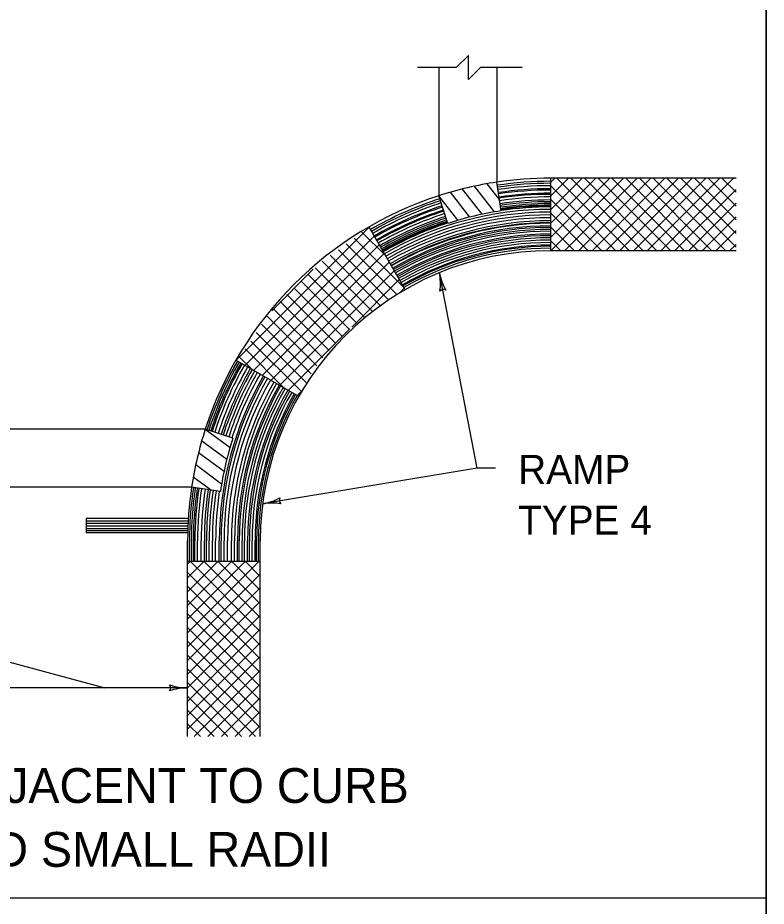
# Model space of a CAD drawing. Extents: x 1007 to 1035.5, y 1000.5 to 1021.5.
# Drawn here: x 1030.34 to 1035.5, y 1010.94 to 1017.06 of the extents above; entities that cross this region are included whole.
import ezdxf

# ---------------------------------------------------------------- set-up
doc = ezdxf.new("R2010")
doc.units = 0
for name, color, linetype in [('Level 1', 7, 'Continuous'), ('Level 10', 7, 'Continuous'), ('Level 11', 7, 'Continuous')]:
    doc.layers.add(name, color=color, linetype=linetype)

msp = doc.modelspace()

# ---------------------------------------------------------------- linework, layer by layer
at = {"layer": 'Level 1'}
for p, q in [((1033.2438, 1016.7218), (1033.2438, 1015.8378)), ((1033.6438, 1016.7218), (1033.6438, 1015.9317)), ((1035.2918, 1015.9591), (1034.0132, 1015.9591)), ((1034.0132, 1015.9591), (1034.0132, 1015.4591)), ((1034.0132, 1015.5508), (1034.4213, 1015.9591)), ((1034.0132, 1015.6456), (1034.3266, 1015.9591)), ((1034.0132, 1015.7403), (1034.2319, 1015.9591)), ((1034.0132, 1015.8351), (1034.1371, 1015.9591)), ((1034.0132, 1015.9298), (1034.0423, 1015.9591)), ((1034.0162, 1015.4591), (1034.5162, 1015.9591)), ((1034.5578, 1015.4591), (1034.0578, 1015.9591)), ((1034.1108, 1015.4591), (1034.6108, 1015.9591)), ((1034.6526, 1015.4591), (1034.1526, 1015.9591)), ((1034.2056, 1015.4591), (1034.7056, 1015.9591)), ((1034.7473, 1015.4591), (1034.2473, 1015.9591)), ((1034.3004, 1015.4591), (1034.8004, 1015.9591)), ((1034.8421, 1015.4591), (1034.3421, 1015.9591)), ((1034.3951, 1015.4591), (1034.8951, 1015.9591)), ((1034.9368, 1015.4591), (1034.4368, 1015.9591)), ((1034.4899, 1015.4591), (1034.9899, 1015.9591)), ((1035.0316, 1015.4591), (1034.5316, 1015.9591)), ((1034.5847, 1015.4591), (1035.0847, 1015.9591)), ((1035.1263, 1015.4591), (1034.6263, 1015.9591)), ((1034.6793, 1015.4591), (1035.1793, 1015.9591)), ((1035.2211, 1015.4591), (1034.7211, 1015.9591)), ((1034.7742, 1015.4591), (1035.2742, 1015.9591)), ((1035.2918, 1015.4831), (1034.8158, 1015.9591)), ((1035.2918, 1015.5779), (1034.9107, 1015.9591)), ((1035.2918, 1015.6727), (1035.0054, 1015.9591)), ((1035.2918, 1015.7673), (1035.1001, 1015.9591)), ((1035.2918, 1015.8621), (1035.1948, 1015.9591)), ((1035.2918, 1015.9568), (1035.2896, 1015.9591)), ((1034.4631, 1015.4591), (1034.0132, 1015.909)), ((1034.8689, 1015.4591), (1035.2918, 1015.882)), ((1034.3683, 1015.4591), (1034.0132, 1015.8143)), ((1034.9636, 1015.4591), (1035.2918, 1015.7873)), ((1034.2736, 1015.4591), (1034.0132, 1015.7195)), ((1035.0584, 1015.4591), (1035.2918, 1015.6924)), ((1031.8462, 1014.7033), (1032.7634, 1015.6206)), ((1032.7618, 1015.6234), (1033.0118, 1015.1903)), ((1032.7618, 1015.6234), (1033.0118, 1015.1903)), ((1034.1788, 1015.4591), (1034.0132, 1015.6248)), ((1031.9062, 1014.6687), (1032.7981, 1015.5605)), ((1033.0049, 1015.2023), (1032.6605, 1015.5467)), ((1032.8755, 1015.4264), (1032.7144, 1015.5875)), ((1035.1532, 1015.4591), (1035.2918, 1015.5978)), ((1031.9663, 1014.6339), (1032.8328, 1015.5005)), ((1032.9523, 1015.1601), (1032.6065, 1015.5058)), ((1034.0841, 1015.4591), (1034.0132, 1015.53)), ((1035.2479, 1015.4591), (1035.2918, 1015.5029)), ((1032.0263, 1014.5993), (1032.8674, 1015.4403)), ((1032.8383, 1015.0846), (1032.495, 1015.4279)), ((1032.8916, 1015.1261), (1032.5517, 1015.466)), ((1035.2918, 1015.4591), (1034.0132, 1015.4591)), ((1032.0864, 1014.5646), (1032.9021, 1015.3803)), ((1032.7852, 1015.043), (1032.441, 1015.3872)), ((1032.0931, 1015.045), (1032.3791, 1015.331)), ((1032.1465, 1014.5299), (1032.9368, 1015.3203)), ((1032.7319, 1015.0014), (1032.3913, 1015.3421)), ((1033.5091, 1013.96), (1033.2478, 1015.3068)), ((1032.6277, 1014.9162), (1032.2932, 1015.2507)), ((1032.6788, 1014.9599), (1032.3416, 1015.2971)), ((1032.6444, 1014.9331), (1032.9715, 1015.2602)), ((1032.5812, 1014.868), (1032.2449, 1015.2043)), ((1032.9803, 1015.1743), (1033.0062, 1015.2001)), ((1032.5347, 1014.8197), (1032.1975, 1015.1569)), ((1032.4442, 1014.7207), (1032.1054, 1015.0595)), ((1032.4882, 1014.7714), (1032.1511, 1015.1085)), ((1032.4041, 1014.666), (1032.0618, 1015.0083)), ((1032.364, 1014.6113), (1032.0229, 1014.9524)), ((1032.3301, 1014.5505), (1031.9861, 1014.8945)), ((1032.2066, 1014.4953), (1032.6314, 1014.9201)), ((1032.2969, 1014.4889), (1031.9493, 1014.8366)), ((1032.1812, 1014.5099), (1031.9087, 1014.7824)), ((1032.2782, 1014.454), (1031.8452, 1014.7039)), ((1031.9571, 1014.6393), (1031.8663, 1014.73)), ((1032.2667, 1014.4606), (1032.2993, 1014.4932)), ((1031.6345, 1014.2284), (1029.9918, 1014.2284)), ((1033.5091, 1013.96), (1032.0295, 1013.7143)), ((1033.6341, 1013.96), (1033.5091, 1013.96)), ((1031.5406, 1013.8284), (1030.0858, 1013.8284)), ((1031.5132, 1013.6136), (1030.8132, 1013.6136)), ((1030.8132, 1013.6136), (1030.8132, 1013.5136)), ((1031.5132, 1013.5954), (1030.8132, 1013.5954)), ((1031.5132, 1013.5789), (1030.8132, 1013.5789)), ((1031.5132, 1013.5597), (1030.8132, 1013.5597)), ((1031.5132, 1013.5432), (1030.8132, 1013.5432)), ((1031.5132, 1013.5294), (1030.8132, 1013.5294)), ((1031.5132, 1013.5136), (1030.8132, 1013.5136)), ((1031.5132, 1012.1108), (1031.5132, 1013.4591)), ((1031.5255, 1013.316), (1031.5255, 1013.4591)), ((1031.5387, 1013.316), (1031.5387, 1013.4591)), ((1031.5527, 1013.316), (1031.5527, 1013.4591)), ((1031.5628, 1013.316), (1031.5628, 1013.4591)), ((1031.5816, 1013.316), (1031.5816, 1013.4591)), ((1031.6066, 1013.316), (1031.6066, 1013.4591)), ((1031.6283, 1013.316), (1031.6283, 1013.4591)), ((1031.6426, 1013.316), (1031.6426, 1013.4591)), ((1031.662, 1013.316), (1031.662, 1013.4591)), ((1031.6835, 1013.316), (1031.6835, 1013.4591)), ((1031.706, 1013.316), (1031.706, 1013.4591)), ((1031.7313, 1013.316), (1031.7313, 1013.4591)), ((1031.7437, 1013.316), (1031.7437, 1013.4591)), ((1031.7643, 1013.316), (1031.7643, 1013.4591)), ((1031.7878, 1013.316), (1031.7878, 1013.4591)), ((1031.8149, 1013.316), (1031.8149, 1013.4591)), ((1031.8361, 1013.316), (1031.8361, 1013.4591)), ((1031.8569, 1013.316), (1031.8569, 1013.4591)), ((1031.8686, 1013.316), (1031.8686, 1013.4591)), ((1031.8882, 1013.316), (1031.8882, 1013.4591)), ((1031.9049, 1013.316), (1031.9049, 1013.4591)), ((1031.9259, 1013.316), (1031.9259, 1013.4591)), ((1031.9392, 1013.316), (1031.9392, 1013.4591)), ((1031.9568, 1013.316), (1031.9568, 1013.4591)), ((1031.9778, 1013.316), (1031.9778, 1013.4591)), ((1031.9882, 1013.316), (1031.9882, 1013.4591)), ((1032.0013, 1013.316), (1032.0013, 1013.4591)), ((1032.0132, 1012.1108), (1032.0132, 1013.4591)), ((1032.0132, 1013.316), (1031.5132, 1013.316)), ((1031.5132, 1012.8248), (1032.0043, 1013.316)), ((1031.5132, 1012.9195), (1031.9097, 1013.316)), ((1031.5132, 1013.0143), (1031.8149, 1013.316)), ((1031.5132, 1013.1091), (1031.7201, 1013.316)), ((1031.5132, 1013.2038), (1031.6254, 1013.316)), ((1031.5132, 1013.2985), (1031.5307, 1013.316)), ((1032.0132, 1012.8356), (1031.5328, 1013.316)), ((1032.0132, 1012.9303), (1031.6275, 1013.316)), ((1032.0132, 1013.0251), (1031.7223, 1013.316)), ((1032.0132, 1013.1199), (1031.8171, 1013.316)), ((1032.0132, 1013.2147), (1031.9118, 1013.316)), ((1032.0132, 1013.3093), (1032.0065, 1013.316)), ((1032.0132, 1012.7408), (1031.5132, 1013.2408)), ((1031.5132, 1012.73), (1032.0132, 1013.23)), ((1032.0132, 1012.6461), (1031.5132, 1013.1461)), ((1031.5132, 1012.6353), (1032.0132, 1013.1353)), ((1032.0132, 1012.5513), (1031.5132, 1013.0513)), ((1031.5132, 1012.5405), (1032.0132, 1013.0405)), ((1029.097, 1012.9457), (1030.943, 1012.4459)), ((1032.0132, 1012.4566), (1031.5132, 1012.9566)), ((1031.5132, 1012.4458), (1032.0132, 1012.9458)), ((1032.0132, 1012.3618), (1031.5132, 1012.8618)), ((1031.5132, 1012.351), (1032.0132, 1012.851)), ((1032.0132, 1012.2671), (1031.5132, 1012.7671)), ((1031.5132, 1012.2563), (1032.0132, 1012.7563)), ((1032.0132, 1012.1723), (1031.5132, 1012.6723)), ((1031.5132, 1012.1615), (1032.0132, 1012.6615)), ((1031.9799, 1012.1108), (1031.5132, 1012.5776)), ((1031.5572, 1012.1108), (1032.0132, 1012.5668)), ((1031.8852, 1012.1108), (1031.5132, 1012.4828)), ((1031.5132, 1012.4459), (1030.1132, 1012.4459)), ((1031.652, 1012.1108), (1032.0132, 1012.472)), ((1031.7904, 1012.1108), (1031.5132, 1012.3881)), ((1031.7467, 1012.1108), (1032.0132, 1012.3773)), ((1031.6957, 1012.1108), (1031.5132, 1012.2933)), ((1031.8415, 1012.1108), (1032.0132, 1012.2824)), ((1031.6009, 1012.1108), (1031.5132, 1012.1986)), ((1031.9363, 1012.1108), (1032.0132, 1012.1878)), ((1026, 1011), (1035.5, 1011))]:
    msp.add_line(p, q, dxfattribs=at)
msp.add_lwpolyline([(1033.8184, 1016.7218), (1033.5308, 1016.7218), (1033.4475, 1016.6385), (1033.4475, 1016.8052), (1033.3642, 1016.7218), (1033.0969, 1016.7218)], dxfattribs=at)
for centre, radius, start, end in [((1034.0132, 1013.4591), 2.5, 98.49559, 107.92268), ((1034.0132, 1013.4591), 2.5, 90, 98.50911), ((1034.0132, 1013.4591), 2.4784, 90, 98.50911), ((1034.0132, 1013.4591), 2.4645, 90, 98.50911), ((1034.0132, 1013.4591), 2.4479, 90, 98.50911), ((1034.0132, 1013.4591), 2.4273, 90, 98.50911), ((1034.0132, 1013.4591), 2.4182, 90, 98.50911), ((1034.0132, 1013.4591), 2.3961, 90, 98.50911), ((1034.0132, 1013.4591), 2.5, 107.92268, 162.07732), ((1034.0132, 1013.4591), 2.4784, 107.92268, 120.04414), ((1034.0132, 1013.4591), 2.4645, 107.92268, 120.04414), ((1034.0132, 1013.4591), 2.4479, 107.92268, 120.04414), ((1034.0132, 1013.4591), 2.3886, 90, 98.50911), ((1034.0132, 1013.4591), 2.3708, 90, 98.50911), ((1034.0132, 1013.4591), 2.3496, 90, 98.50911), ((1034.0132, 1013.4591), 2.3375, 90, 98.50911), ((1034.0132, 1013.4591), 2.4273, 107.92268, 120.04414), ((1034.0132, 1013.4591), 2.4182, 107.92268, 120.04414), ((1034.0132, 1013.4591), 2.3961, 107.92268, 120.04414), ((1034.0132, 1013.4591), 2.3886, 107.92268, 120.04414), ((1034.0132, 1013.4591), 2.2852, 90, 120.04414), ((1034.0132, 1013.4591), 2.3, 98.49559, 107.92268), ((1034.0132, 1013.4591), 2.3248, 90, 98.50911), ((1034.0132, 1013.4591), 2.3144, 90, 98.50911), ((1034.0132, 1013.4591), 2.3091, 90, 98.50911), ((1034.0132, 1013.4591), 2.3018, 90, 98.50911), ((1034.0132, 1013.4591), 2.3708, 107.92268, 120.04414), ((1034.0132, 1013.4591), 2.3496, 107.92268, 120.04414), ((1034.0132, 1013.4591), 2.3375, 107.92268, 120.04414), ((1034.0132, 1013.4591), 2.3248, 107.92268, 120.04414), ((1034.0132, 1013.4591), 2.266, 90, 120.04414), ((1034.0132, 1013.4591), 2.2468, 90, 120.04414), ((1034.0132, 1013.4591), 2.2276, 90, 120.04414), ((1034.0132, 1013.4591), 2.2065, 90, 120.04414), ((1034.0132, 1013.4591), 2.5, 120.03674, 120.04196), ((1034.0132, 1013.4591), 2.4784, 120.03554, 120.04414), ((1034.0132, 1013.4591), 2.3144, 107.92268, 120.04414), ((1034.0132, 1013.4591), 2.3091, 107.92268, 120.04414), ((1034.0132, 1013.4591), 2.3018, 107.92268, 120.04414), ((1034.0132, 1013.4591), 2.1929, 90, 120.04414), ((1034.0132, 1013.4591), 2.1889, 90, 120.04414), ((1034.0132, 1013.4591), 2.171, 90, 120.04414), ((1034.0132, 1013.4591), 2.161, 90, 120.04414), ((1034.0132, 1013.4591), 2.1473, 90, 120.04414), ((1034.0132, 1013.4591), 2.4645, 120.03717, 120.04414), ((1034.0132, 1013.4591), 2.4479, 120.0381, 120.04414), ((1034.0132, 1013.4591), 2.4273, 120.03804, 120.04414), ((1034.0132, 1013.4591), 2.4182, 120.03802, 120.04414), ((1034.0132, 1013.4591), 2.1337, 90, 120.04414), ((1034.0132, 1013.4591), 2.1146, 90, 120.04414), ((1034.0132, 1013.4591), 2.1037, 90, 120.04414), ((1034.0132, 1013.4591), 2.0892, 90, 120.04414), ((1034.0132, 1013.4591), 2.3961, 120.03797, 120.04414), ((1034.0132, 1013.4591), 2.3886, 120.03968, 120.04414), ((1034.0132, 1013.4591), 2.3708, 120.03964, 120.04414), ((1034.0132, 1013.4591), 2.3496, 120.0396, 120.04414), ((1034.0132, 1013.4591), 2.3375, 120.03781, 120.04414), ((1034.0132, 1013.4591), 2.0729, 90, 120.04414), ((1034.0132, 1013.4591), 2.0566, 90, 120.04414), ((1034.0132, 1013.4591), 2.0383, 90, 120.04414), ((1034.0132, 1013.4591), 2.0304, 90, 120.04414), ((1034.0132, 1013.4591), 2, 90, 180), ((1034.0132, 1013.4591), 2.3248, 120.03956, 120.04414), ((1034.0132, 1013.4591), 2.3144, 120.03953, 120.04414), ((1034.0132, 1013.4591), 2.3091, 120.03952, 120.04414), ((1034.0132, 1013.4591), 2.3018, 120.03951, 120.04414), ((1034.0132, 1013.4591), 2.2852, 120.03947, 120.04414), ((1034.0132, 1013.4591), 2.266, 120.03944, 120.04414), ((1034.0132, 1013.4591), 2.0171, 90, 120.04414), ((1034.0132, 1013.4591), 2.2468, 120.03939, 120.04414), ((1034.0132, 1013.4591), 2.2276, 120.04228, 120.04414), ((1034.0132, 1013.4591), 2.2065, 120.04227, 120.04414), ((1034.0132, 1013.4591), 2.1929, 120.04225, 120.04414), ((1034.0132, 1013.4591), 2.1889, 120.04225, 120.04414), ((1034.0132, 1013.4591), 2.161, 120.04222, 120.04414), ((1033.6313, 1015.3812), 0.3906, 190.96531, 190.97754), ((1033.6313, 1015.3812), 0.3906, 190.97754, 209.64632), ((1032.8644, 1015.2324), 0.3906, 352.3247, 10.97143), ((1034.0132, 1013.4591), 2.1146, 120.04218, 120.04414), ((1033.2761, 1015.161), 0.0312, 59.75214, 141.86883), ((1034.0132, 1013.4591), 2.4877, 150.13752, 162.07732), ((1034.0132, 1013.4591), 2.4745, 150.13752, 162.07732), ((1034.0132, 1013.4591), 2.4605, 150.13752, 162.07732), ((1034.0132, 1013.4591), 2.4504, 150.13752, 162.07732), ((1034.0132, 1013.4591), 2.4316, 150.13752, 162.07732), ((1034.0132, 1013.4591), 2.4066, 150.13752, 162.07732), ((1034.0132, 1013.4591), 2.3849, 150.13752, 162.07732), ((1034.0132, 1013.4591), 2.3706, 150.13752, 162.07732), ((1034.0132, 1013.4591), 2.3511, 150.13752, 162.07732), ((1034.0132, 1013.4591), 2.4066, 150.13675, 150.14216), ((1034.0132, 1013.4591), 2.3849, 150.13741, 150.14462), ((1034.0132, 1013.4591), 2.3706, 150.1382, 150.14545), ((1034.0132, 1013.4591), 2.3511, 150.13824, 150.14555), ((1034.0132, 1013.4591), 2.2818, 150.13752, 180), ((1034.0132, 1013.4591), 2.2695, 150.13752, 180), ((1034.0132, 1013.4591), 2.2489, 150.13752, 180), ((1034.0132, 1013.4591), 2.2253, 150.13752, 180), ((1034.0132, 1013.4591), 2.3296, 150.13752, 162.07732), ((1034.0132, 1013.4591), 2.3072, 150.13752, 162.07732), ((1034.0132, 1013.4591), 2.3296, 150.13717, 150.14632), ((1034.0132, 1013.4591), 2.3072, 150.13653, 150.14859), ((1034.0132, 1013.4591), 2.2818, 150.13729, 150.14949), ((1034.0132, 1013.4591), 2.2695, 150.13639, 150.15048), ((1034.0132, 1013.4591), 2.2489, 150.13846, 150.15268), ((1034.0132, 1013.4591), 2.2253, 150.13695, 150.15239), ((1034.0132, 1013.4591), 2.1982, 150.13752, 180), ((1034.0132, 1013.4591), 2.1771, 150.13752, 180), ((1034.0132, 1013.4591), 2.1562, 150.13752, 180), ((1034.0132, 1013.4591), 2.1446, 150.13752, 180), ((1034.0132, 1013.4591), 2.125, 150.13752, 180), ((1034.0132, 1013.4591), 2.1083, 150.13752, 180), ((1034.0132, 1013.4591), 2.1982, 150.13819, 150.15571), ((1034.0132, 1013.4591), 2.1771, 150.13869, 150.15638), ((1034.0132, 1013.4591), 2.1562, 150.13647, 150.15734), ((1034.0132, 1013.4591), 2.1446, 150.13748, 150.15847), ((1034.0132, 1013.4591), 2.125, 150.13723, 150.16036), ((1034.0132, 1013.4591), 2.1083, 150.13742, 150.16073), ((1034.0132, 1013.4591), 2.0872, 150.13752, 180), ((1034.0132, 1013.4591), 2.074, 150.13752, 180), ((1034.0132, 1013.4591), 2.0563, 150.13752, 180), ((1034.0132, 1013.4591), 2.0354, 150.13752, 180), ((1034.0132, 1013.4591), 2.025, 150.13752, 180), ((1034.0132, 1013.4591), 2.0119, 150.13752, 180), ((1034.0132, 1013.4591), 2.0872, 150.1368, 150.16149), ((1034.0132, 1013.4591), 2.074, 150.13633, 150.16317), ((1034.0132, 1013.4591), 2.0563, 150.13733, 150.16642), ((1034.0132, 1013.4591), 2.0354, 150.13699, 150.16638), ((1034.0132, 1013.4591), 2.025, 150.13697, 150.16855), ((1034.0132, 1013.4591), 2.0119, 150.13767, 150.16946), ((1034.0132, 1013.4591), 2.5, 162.07732, 171.50446), ((1034.0132, 1013.4591), 2.3, 162.07732, 171.50446), ((1034.0132, 1013.4591), 2.5, 171.50441, 180), ((1034.0132, 1013.4591), 2.4877, 171.50446, 180), ((1034.0132, 1013.4591), 2.4745, 171.50446, 180), ((1034.0132, 1013.4591), 2.4605, 171.50446, 180), ((1034.0132, 1013.4591), 2.4504, 171.50446, 180), ((1034.0132, 1013.4591), 2.4316, 171.50446, 180), ((1034.0132, 1013.4591), 2.4066, 171.50446, 180), ((1034.0132, 1013.4591), 2.3849, 171.50446, 180), ((1034.0132, 1013.4591), 2.3706, 171.50446, 180), ((1034.0132, 1013.4591), 2.3511, 171.50446, 180), ((1034.0132, 1013.4591), 2.3296, 171.50446, 180), ((1034.0132, 1013.4591), 2.3072, 171.50446, 180), ((1031.9655, 1014.0997), 0.3906, 279.41503, 279.42726), ((1031.9655, 1014.0997), 0.3906, 279.42726, 298.09604), ((1032.0935, 1013.329), 0.3906, 80.77442, 99.42115), ((1032.176, 1013.7386), 0.0312, 148.20186, 230.31855), ((1031.3646, 1012.446), 0.0312, 318.7746, 40.89129), ((1031.5132, 1012.0553), 0.3906, 90, 108.66878), ((1031.5132, 1012.8365), 0.3906, 251.34716, 269.99389), ((1031.5132, 1012.0553), 0.3906, 89.98778, 90)]:
    msp.add_arc(centre, radius, start, end, dxfattribs=at)
at = {"layer": 'Level 10'}
msp.add_line((1035.5, 1021.5), (1035.5, 1000.5), dxfattribs=at)
at = {"layer": 'Level 11'}
for p, q in [((1033.6611, 1015.8125), (1033.5768, 1015.9207)), ((1033.6728, 1015.7338), (1033.6432, 1015.9316)), ((1033.4576, 1015.691), (1033.3241, 1015.8623)), ((1033.5419, 1015.7103), (1033.4063, 1015.8843)), ((1033.6285, 1015.7267), (1033.4905, 1015.9038)), ((1033.3054, 1015.6475), (1033.2438, 1015.8378)), ((1033.3754, 1015.6689), (1033.2438, 1015.8378)), ((1031.6345, 1014.2284), (1031.8051, 1014.1029)), ((1031.8248, 1014.1669), (1031.6345, 1014.2284)), ((1031.6102, 1014.1489), (1031.7831, 1014.0218)), ((1031.5884, 1014.0677), (1031.7637, 1013.9387)), ((1031.569, 1013.9846), (1031.7472, 1013.8535)), ((1031.5523, 1013.8996), (1031.6767, 1013.8081)), ((1031.7384, 1013.7989), (1031.5406, 1013.8284))]:
    msp.add_line(p, q, dxfattribs=at)
msp.add_lwpolyline([(1007, 1000.5), (1035.5, 1000.5), (1035.5, 1021.5), (1007, 1021.5)], close=True, dxfattribs=at)

# ---------------------------------------------------------------- texts
at = {"layer": 'Level 1'}
for s, height, p in [('RAMP', 0.2, (1033.7904, 1013.8522)), ('TYPE 4', 0.2, (1033.7904, 1013.5022)), ('SIDEWALK ADJACENT TO CURB', 0.24, (1028.0616, 1011.6528)), ('LARGE AND SMALL RADII', 0.24, (1028.5586, 1011.2128))]:
    msp.add_text(s, height=height, dxfattribs=at).set_placement(p)

doc.saveas('drawing.dxf')
